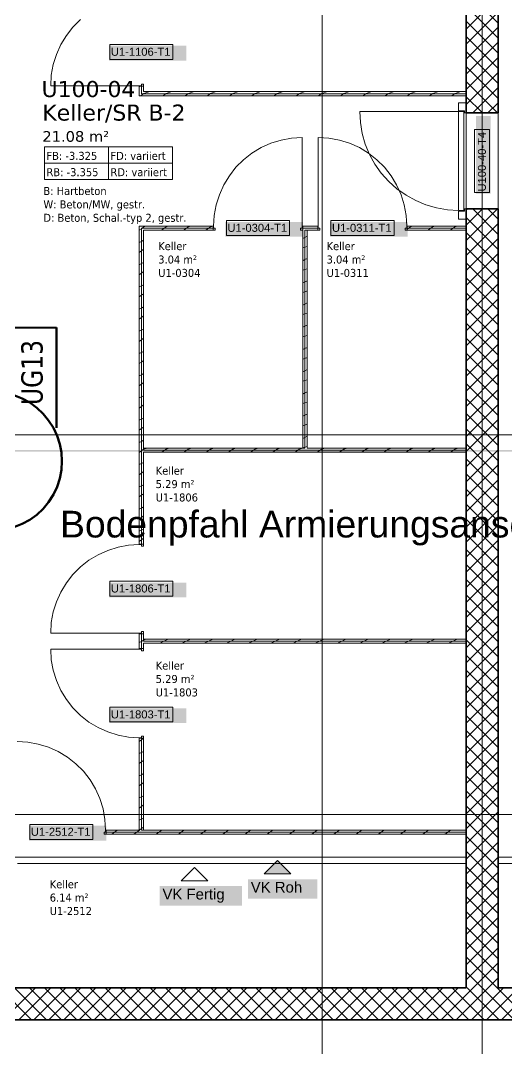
# Model space of a CAD drawing. Extents: x -1132 to 613, y -233 to 616.
# Drawn here: x -531.2 to -440.1, y 242 to 434.7 of the extents above; entities that cross this region are included whole.
import ezdxf
from ezdxf.lldxf.tags import DXFTag

# ---------------------------------------------------------------- set-up
doc = ezdxf.new("R2010")
doc.units = 0
doc.layers.get('0').update_dxf_attribs({"lineweight": 13})
for name, color, linetype, lineweight in [('A-____-NOTE-TEXT', 7, 'Continuous', 9), ('A-AREA-____-IDEN', 7, 'Continuous', 5), ('A-DOOR-____-IDEN', 7, 'Continuous', 5), ('A-DOOR-____-OTLN', 7, 'Continuous', 9), ('A-DOOR-FRAM-MCUT', 7, 'Continuous', 9), ('A-DOOR-OPNG-OTLN', 7, 'Continuous', 9), ('A-FLOR-____-OVHD', 7, 'Strichpunkt - Fein', 9), ('A-WALL-____-MCUT', 7, 'Continuous', 35), ('A-WALL-____-PATT', 7, 'Continuous', 35), ('A-WALL-FNSH-MCUT', 7, 'Continuous', 35), ('S-GRID-____-OTLN', 7, 'Continuous', 5)]:
    doc.layers.add(name, color=color, linetype=linetype, lineweight=lineweight)
for name, color, linetype, lineweight, true_color in [('EL01_WAN_Blitzschutz Text', 1, 'Continuous', 13, 0xff0000), ('EL01_WAN_Leitung_Potentialausgleich', 1, 'fein_strichliert', 13, 0xff0000), ('G-____-____-SYMB', 7, 'Strichpunkt - Weit', 5, 0x008080)]:
    doc.layers.add(name, color=color, linetype=linetype, lineweight=lineweight, true_color=true_color)
doc.styles.get("Standard").update_dxf_attribs({"font": 'arial.ttf'})
tags = doc.linetypes.add('_Rasterlinie_', pattern=[0.375, 0.2, -0.05, 0.075, -0.05]).pattern_tags.tags
tags[10:11] = [DXFTag(74, 4), DXFTag(75, 0), DXFTag(340, '0'), DXFTag(46, 1.0), DXFTag(50, 0.0), DXFTag(44, 0.0), DXFTag(45, 0.0)]
tags[8:9] = [DXFTag(74, 4), DXFTag(75, 0), DXFTag(340, '0'), DXFTag(46, 1.0), DXFTag(50, 0.0), DXFTag(44, 0.0), DXFTag(45, 0.0)]
tags[6:7] = [DXFTag(74, 4), DXFTag(75, 0), DXFTag(340, '0'), DXFTag(46, 1.0), DXFTag(50, 0.0), DXFTag(44, 0.0), DXFTag(45, 0.0)]
tags[4:5] = [DXFTag(74, 4), DXFTag(75, 0), DXFTag(340, '0'), DXFTag(46, 1.0), DXFTag(50, 0.0), DXFTag(44, 0.0), DXFTag(45, 0.0)]
tags = doc.linetypes.add('_Schnittlinie_', pattern=[0.3, 0.15, -0.05, 0.05, -0.05]).pattern_tags.tags
tags[10:11] = [DXFTag(74, 4), DXFTag(75, 0), DXFTag(340, '0'), DXFTag(46, 1.0), DXFTag(50, 0.0), DXFTag(44, 0.0), DXFTag(45, 0.0)]
tags[8:9] = [DXFTag(74, 4), DXFTag(75, 0), DXFTag(340, '0'), DXFTag(46, 1.0), DXFTag(50, 0.0), DXFTag(44, 0.0), DXFTag(45, 0.0)]
tags[6:7] = [DXFTag(74, 4), DXFTag(75, 0), DXFTag(340, '0'), DXFTag(46, 1.0), DXFTag(50, 0.0), DXFTag(44, 0.0), DXFTag(45, 0.0)]
tags[4:5] = [DXFTag(74, 4), DXFTag(75, 0), DXFTag(340, '0'), DXFTag(46, 1.0), DXFTag(50, 0.0), DXFTag(44, 0.0), DXFTag(45, 0.0)]
tags = doc.linetypes.add('fein_strichliert', pattern=[4, 1, -2, 1]).pattern_tags.tags
tags[8:9] = [DXFTag(74, 4), DXFTag(75, 0), DXFTag(340, '0'), DXFTag(46, 0.0), DXFTag(50, 0.0), DXFTag(44, 0.0), DXFTag(45, 0.0)]
tags[6:7] = [DXFTag(74, 4), DXFTag(75, 0), DXFTag(340, '0'), DXFTag(46, 0.0), DXFTag(50, 0.0), DXFTag(44, 0.0), DXFTag(45, 0.0)]
tags[4:5] = [DXFTag(74, 4), DXFTag(75, 0), DXFTag(340, '0'), DXFTag(46, 0.0), DXFTag(50, 0.0), DXFTag(44, 0.0), DXFTag(45, 0.0)]
tags = doc.linetypes.add('Strich Punkt fein', pattern=[0.2, 0.1, -0.05, 0, -0.05]).pattern_tags.tags
tags[10:11] = [DXFTag(74, 4), DXFTag(75, 0), DXFTag(340, '0'), DXFTag(46, 1.0), DXFTag(50, 0.0), DXFTag(44, 0.0), DXFTag(45, 0.0)]
tags[8:9] = [DXFTag(74, 4), DXFTag(75, 0), DXFTag(340, '0'), DXFTag(46, 1.0), DXFTag(50, 0.0), DXFTag(44, 0.0), DXFTag(45, 0.0)]
tags[6:7] = [DXFTag(74, 4), DXFTag(75, 0), DXFTag(340, '0'), DXFTag(46, 1.0), DXFTag(50, 0.0), DXFTag(44, 0.0), DXFTag(45, 0.0)]
tags[4:5] = [DXFTag(74, 4), DXFTag(75, 0), DXFTag(340, '0'), DXFTag(46, 1.0), DXFTag(50, 0.0), DXFTag(44, 0.0), DXFTag(45, 0.0)]
tags = doc.linetypes.add('Strichpunkt - Fein', pattern=[0.2, 0.1, -0.05, 0, -0.05]).pattern_tags.tags
tags[10:11] = [DXFTag(74, 4), DXFTag(75, 0), DXFTag(340, '0'), DXFTag(46, 1.0), DXFTag(50, 0.0), DXFTag(44, 0.0), DXFTag(45, 0.0)]
tags[8:9] = [DXFTag(74, 4), DXFTag(75, 0), DXFTag(340, '0'), DXFTag(46, 1.0), DXFTag(50, 0.0), DXFTag(44, 0.0), DXFTag(45, 0.0)]
tags[6:7] = [DXFTag(74, 4), DXFTag(75, 0), DXFTag(340, '0'), DXFTag(46, 1.0), DXFTag(50, 0.0), DXFTag(44, 0.0), DXFTag(45, 0.0)]
tags[4:5] = [DXFTag(74, 4), DXFTag(75, 0), DXFTag(340, '0'), DXFTag(46, 1.0), DXFTag(50, 0.0), DXFTag(44, 0.0), DXFTag(45, 0.0)]
tags = doc.linetypes.add('Strichpunkt - Weit', pattern=[0.5, 0.2, -0.15, 0, -0.15]).pattern_tags.tags
tags[10:11] = [DXFTag(74, 4), DXFTag(75, 0), DXFTag(340, '0'), DXFTag(46, 1.0), DXFTag(50, 0.0), DXFTag(44, 0.0), DXFTag(45, 0.0)]
tags[8:9] = [DXFTag(74, 4), DXFTag(75, 0), DXFTag(340, '0'), DXFTag(46, 1.0), DXFTag(50, 0.0), DXFTag(44, 0.0), DXFTag(45, 0.0)]
tags[6:7] = [DXFTag(74, 4), DXFTag(75, 0), DXFTag(340, '0'), DXFTag(46, 1.0), DXFTag(50, 0.0), DXFTag(44, 0.0), DXFTag(45, 0.0)]
tags[4:5] = [DXFTag(74, 4), DXFTag(75, 0), DXFTag(340, '0'), DXFTag(46, 1.0), DXFTag(50, 0.0), DXFTag(44, 0.0), DXFTag(45, 0.0)]

# ---------------------------------------------------------------- blocks, each defined once
blk = doc.blocks.new('Referenz-A0UJ2EK7XE', base_point=(-1124.08, -162.87))
at = {"layer": 'A-____-NOTE-TEXT', "color": 0, "linetype": 'Continuous', "lineweight": 5, "ltscale": 0.13}
for p, q in [((-498.53, 275.98), (-501.03, 273.48)), ((-496.03, 273.48), (-498.53, 275.98)), ((-483, 277.28), (-485.5, 274.78)), ((-480.5, 274.78), (-483, 277.28)), ((-485.5, 274.78), (-480.5, 274.78)), ((-501.03, 273.48), (-496.03, 273.48))]:
    blk.add_line(p, q, dxfattribs=at)
for points in [[(-485.5, 274.78), (-483, 274.78), (-483, 277.28)], [(-480.5, 274.78), (-483, 274.78), (-483, 277.28)], [(-480.5, 274.78), (-480.5, 274.78), (-483, 274.78)]]:
    blk.add_solid(points, dxfattribs=at)
at = {"layer": 'A-____-NOTE-TEXT', "color": 7, "linetype": 'Continuous', "lineweight": 5, "ltscale": 0.13, "true_color": 0xffffff}
for points in [[(-475.55, 270.09), (-488.5, 270.09), (-475.55, 273.76)], [(-488.5, 270.09), (-475.55, 273.76), (-488.5, 273.76)], [(-475.55, 273.76), (-488.5, 273.76), (-488.5, 273.76)], [(-505.05, 268.79), (-489.62, 268.79), (-505.05, 272.46)], [(-489.62, 268.79), (-505.05, 272.46), (-489.62, 272.46)], [(-475.55, 270.09), (-475.55, 270.09), (-488.5, 270.09)]]:
    blk.add_solid(points, dxfattribs=at)
at = {"layer": 'A-AREA-____-IDEN', "color": 0, "linetype": 'Continuous', "ltscale": 0.13}
for p, q in [((-526.69, 411.05), (-502.69, 411.05)), ((-526.69, 404.93), (-526.69, 411.05)), ((-514.69, 411.05), (-514.69, 404.93)), ((-502.69, 411.05), (-502.69, 404.93)), ((-526.69, 407.99), (-502.69, 407.99)), ((-502.69, 404.93), (-526.69, 404.93))]:
    blk.add_line(p, q, dxfattribs=at)
at = {"layer": 'A-DOOR-____-IDEN', "color": 0, "linetype": 'Continuous', "ltscale": 0.13}
for p, q in [((-514.43, 430.21), (-502.59, 430.21)), ((-514.43, 427.43), (-514.43, 430.21)), ((-502.59, 430.21), (-502.59, 427.43)), ((-502.59, 427.43), (-514.43, 427.43)), ((-446.04, 402.46), (-446.04, 414.3)), ((-446.04, 414.3), (-443.26, 414.3)), ((-443.26, 414.3), (-443.26, 402.46)), ((-443.26, 402.46), (-446.04, 402.46)), ((-492.58, 397.21), (-480.74, 397.21)), ((-492.58, 394.43), (-492.58, 397.21)), ((-480.74, 397.21), (-480.74, 394.43)), ((-472.98, 397.21), (-461.14, 397.21)), ((-472.98, 394.43), (-472.98, 397.21)), ((-461.14, 397.21), (-461.14, 394.43)), ((-480.74, 394.43), (-492.58, 394.43)), ((-461.14, 394.43), (-472.98, 394.43)), ((-514.43, 329.61), (-502.59, 329.61)), ((-514.43, 326.83), (-514.43, 329.61)), ((-502.59, 329.61), (-502.59, 326.83)), ((-502.59, 326.83), (-514.43, 326.83)), ((-514.43, 306.01), (-502.59, 306.01)), ((-514.43, 303.23), (-514.43, 306.01)), ((-502.59, 306.01), (-502.59, 303.23)), ((-502.59, 303.23), (-514.43, 303.23)), ((-529.43, 284.01), (-517.59, 284.01)), ((-529.43, 281.23), (-529.43, 284.01)), ((-517.59, 284.01), (-517.59, 281.23)), ((-517.59, 281.23), (-529.43, 281.23))]:
    blk.add_line(p, q, dxfattribs=at)
at = {"layer": 'A-DOOR-____-IDEN', "color": 7, "linetype": 'Continuous', "ltscale": 0.13, "true_color": 0xffffff}
for points in [[(-514.6, 427.21), (-500.06, 427.21), (-514.6, 429.97)], [(-500.06, 427.21), (-514.6, 429.97), (-500.06, 429.97)], [(-445.8, 402.28), (-443.04, 402.28), (-445.8, 416.82)], [(-443.04, 402.28), (-445.8, 416.82), (-443.04, 416.82)], [(-492.75, 394.21), (-478.21, 394.21), (-492.75, 396.97)], [(-478.21, 394.21), (-492.75, 396.97), (-478.21, 396.97)], [(-473.15, 394.21), (-458.61, 394.21), (-473.15, 396.97)], [(-458.61, 394.21), (-473.15, 396.97), (-458.61, 396.97)], [(-514.6, 326.61), (-500.06, 326.61), (-514.6, 329.37)], [(-500.06, 326.61), (-514.6, 329.37), (-500.06, 329.37)], [(-514.6, 303.01), (-500.06, 303.01), (-514.6, 305.77)], [(-500.06, 303.01), (-514.6, 305.77), (-500.06, 305.77)], [(-529.6, 281.01), (-515.06, 281.01), (-529.6, 283.77)], [(-515.06, 281.01), (-529.6, 283.77), (-515.06, 283.77)]]:
    blk.add_solid(points, dxfattribs=at)
at = {"layer": 'A-DOOR-____-OTLN', "color": 0, "linetype": 'Continuous', "ltscale": 0.13}
for p, q in [((-449.05, 417.64), (-448.05, 417.64)), ((-449.05, 399.12), (-449.05, 417.64)), ((-448.05, 417.64), (-448.05, 399.12)), ((-448.05, 399.12), (-449.05, 399.12))]:
    blk.add_line(p, q, dxfattribs=at)
at = {"layer": 'A-DOOR-____-OTLN', "color": 0, "linetype": 'Strich Punkt fein', "ltscale": 0.13}
for p, q in [((-447.61, 417.38), (-447.61, 399.38)), ((-441.61, 399.38), (-441.61, 417.38))]:
    blk.add_line(p, q, dxfattribs=at)
at = {"layer": 'A-DOOR-FRAM-MCUT', "color": 0, "linetype": 'Continuous', "ltscale": 0.13}
for p, q in [((-508.91, 422.48), (-508.51, 422.48)), ((-508.91, 422.38), (-508.91, 422.48)), ((-508.11, 422.38), (-508.91, 422.38)), ((-508.51, 422.78), (-508.11, 422.78)), ((-508.51, 422.48), (-508.51, 422.78)), ((-508.11, 422.78), (-508.11, 422.38)), ((-449.05, 419.28), (-447.61, 419.28)), ((-449.05, 417.78), (-449.05, 419.28)), ((-447.61, 419.28), (-447.61, 417.38)), ((-447.91, 417.78), (-449.05, 417.78)), ((-447.91, 417.38), (-447.91, 417.78)), ((-447.61, 417.38), (-447.91, 417.38)), ((-449.05, 398.98), (-447.91, 398.98)), ((-449.05, 397.48), (-449.05, 398.98)), ((-447.91, 399.38), (-447.61, 399.38)), ((-447.91, 398.98), (-447.91, 399.38)), ((-447.61, 399.38), (-447.61, 397.48)), ((-447.61, 397.48), (-449.05, 397.48)), ((-494.96, 396.18), (-495.06, 396.18)), ((-495.06, 396.18), (-495.06, 395.38)), ((-495.06, 395.38), (-494.66, 395.38)), ((-494.96, 395.78), (-494.96, 396.18)), ((-494.66, 395.78), (-494.96, 395.78)), ((-494.66, 395.38), (-494.66, 395.78)), ((-478.36, 395.78), (-478.66, 395.78)), ((-478.66, 395.78), (-478.66, 395.38)), ((-478.66, 395.38), (-478.26, 395.38)), ((-478.26, 396.18), (-478.36, 396.18)), ((-478.36, 396.18), (-478.36, 395.78)), ((-478.26, 395.38), (-478.26, 396.18)), ((-475.46, 395.38), (-475.46, 396.18)), ((-475.46, 396.18), (-475.36, 396.18)), ((-475.06, 395.38), (-475.46, 395.38)), ((-475.36, 396.18), (-475.36, 395.78)), ((-475.36, 395.78), (-475.06, 395.78)), ((-475.06, 395.78), (-475.06, 395.38)), ((-459.06, 395.78), (-458.76, 395.78)), ((-459.06, 395.38), (-459.06, 395.78)), ((-458.66, 395.38), (-459.06, 395.38)), ((-458.76, 395.78), (-458.76, 396.18)), ((-458.76, 396.18), (-458.66, 396.18)), ((-458.66, 396.18), (-458.66, 395.38)), ((-508.91, 336.58), (-508.11, 336.58)), ((-508.91, 336.48), (-508.91, 336.58)), ((-508.51, 336.48), (-508.91, 336.48)), ((-508.51, 336.18), (-508.51, 336.48)), ((-508.11, 336.18), (-508.51, 336.18)), ((-508.11, 336.58), (-508.11, 336.18)), ((-508.91, 319.88), (-508.51, 319.88)), ((-508.91, 319.78), (-508.91, 319.88)), ((-508.51, 320.18), (-508.11, 320.18)), ((-508.51, 319.88), (-508.51, 320.18)), ((-508.11, 320.18), (-508.11, 319.78)), ((-508.11, 319.78), (-508.91, 319.78)), ((-508.91, 316.98), (-508.91, 316.88)), ((-508.11, 316.98), (-508.91, 316.98)), ((-508.91, 316.88), (-508.51, 316.88)), ((-508.51, 316.88), (-508.51, 316.58)), ((-508.51, 316.58), (-508.11, 316.58)), ((-508.11, 316.58), (-508.11, 316.98)), ((-508.11, 300.58), (-508.51, 300.58)), ((-508.51, 300.58), (-508.51, 300.28)), ((-508.11, 300.18), (-508.11, 300.58)), ((-508.91, 300.28), (-508.91, 300.18)), ((-508.51, 300.28), (-508.91, 300.28)), ((-508.91, 300.18), (-508.11, 300.18)), ((-515.51, 282.58), (-515.21, 282.58)), ((-515.51, 282.18), (-515.51, 282.58)), ((-515.11, 282.18), (-515.51, 282.18)), ((-515.21, 282.58), (-515.21, 282.98)), ((-515.21, 282.98), (-515.11, 282.98)), ((-515.11, 282.98), (-515.11, 282.18))]:
    blk.add_line(p, q, dxfattribs=at)
at = {"layer": 'A-DOOR-OPNG-OTLN', "color": 0, "linetype": 'Continuous', "ltscale": 0.13}
for p, q in [((-521.33, 433.49), (-522.57, 431.91)), ((-519.91, 434.9), (-521.33, 433.49)), ((-522.57, 431.91), (-523.6, 430.19)), ((-523.6, 430.19), (-524.43, 428.36)), ((-524.43, 428.36), (-525.02, 426.45)), ((-525.02, 426.45), (-525.39, 424.48)), ((-525.39, 424.48), (-525.51, 422.48)), ((-508.91, 422.48), (-525.51, 422.48)), ((-467.57, 417.64), (-467.45, 415.56)), ((-467.57, 417.64), (-449.05, 417.64)), ((-467.45, 415.56), (-467.1, 413.52)), ((-482.33, 412.3), (-484.24, 411.7)), ((-480.36, 412.66), (-482.33, 412.3)), ((-478.36, 412.78), (-480.36, 412.66)), ((-478.36, 396.18), (-478.36, 412.78)), ((-475.36, 396.18), (-475.36, 412.78)), ((-473.36, 412.66), (-475.36, 412.78)), ((-471.38, 412.3), (-473.36, 412.66)), ((-469.47, 411.7), (-471.38, 412.3)), ((-467.1, 413.52), (-466.53, 411.52)), ((-486.07, 410.88), (-487.79, 409.84)), ((-484.24, 411.7), (-486.07, 410.88)), ((-467.64, 410.88), (-469.47, 411.7)), ((-465.93, 409.84), (-467.64, 410.88)), ((-466.53, 411.52), (-465.73, 409.6)), ((-489.36, 408.6), (-490.78, 407.19)), ((-487.79, 409.84), (-489.36, 408.6)), ((-464.35, 408.6), (-465.93, 409.84)), ((-465.73, 409.6), (-464.73, 407.79)), ((-462.93, 407.19), (-464.35, 408.6)), ((-490.78, 407.19), (-492.02, 405.61)), ((-464.73, 407.79), (-463.53, 406.09)), ((-461.69, 405.61), (-462.93, 407.19)), ((-492.02, 405.61), (-493.05, 403.89)), ((-463.53, 406.09), (-462.14, 404.54)), ((-460.66, 403.89), (-461.69, 405.61)), ((-493.05, 403.89), (-493.88, 402.06)), ((-462.14, 404.54), (-460.59, 403.16)), ((-459.83, 402.06), (-460.66, 403.89)), ((-460.59, 403.16), (-458.9, 401.96)), ((-493.88, 402.06), (-494.47, 400.15)), ((-459.24, 400.15), (-459.83, 402.06)), ((-458.9, 401.96), (-457.08, 400.95)), ((-457.08, 400.95), (-455.16, 400.16)), ((-494.47, 400.15), (-494.84, 398.18)), ((-458.88, 398.18), (-459.24, 400.15)), ((-455.16, 400.16), (-453.17, 399.58)), ((-453.17, 399.58), (-451.12, 399.23)), ((-451.12, 399.23), (-449.05, 399.12)), ((-494.84, 398.18), (-494.96, 396.18)), ((-458.76, 396.18), (-458.88, 398.18)), ((-514.79, 335.4), (-516.62, 334.58)), ((-512.88, 336), (-514.79, 335.4)), ((-510.91, 336.36), (-512.88, 336)), ((-508.91, 336.48), (-510.91, 336.36)), ((-518.34, 333.54), (-519.91, 332.3)), ((-516.62, 334.58), (-518.34, 333.54)), ((-519.91, 332.3), (-521.33, 330.89)), ((-521.33, 330.89), (-522.57, 329.31)), ((-523.6, 327.59), (-524.43, 325.76)), ((-522.57, 329.31), (-523.6, 327.59)), ((-524.43, 325.76), (-525.02, 323.85)), ((-525.02, 323.85), (-525.39, 321.88)), ((-525.39, 321.88), (-525.51, 319.88)), ((-508.91, 319.88), (-525.51, 319.88)), ((-508.91, 316.88), (-525.51, 316.88)), ((-525.51, 316.88), (-525.39, 314.88)), ((-525.39, 314.88), (-525.02, 312.91)), ((-525.02, 312.91), (-524.43, 310.99)), ((-524.43, 310.99), (-523.6, 309.16)), ((-523.6, 309.16), (-522.57, 307.45)), ((-522.57, 307.45), (-521.33, 305.87)), ((-521.33, 305.87), (-519.91, 304.45)), ((-519.91, 304.45), (-518.34, 303.22)), ((-518.34, 303.22), (-516.62, 302.18)), ((-516.62, 302.18), (-514.79, 301.36)), ((-514.79, 301.36), (-512.88, 300.76)), ((-512.88, 300.76), (-510.91, 300.4)), ((-529.81, 299.46), (-531.81, 299.58)), ((-527.83, 299.1), (-529.81, 299.46)), ((-525.92, 298.5), (-527.83, 299.1)), ((-510.91, 300.4), (-508.91, 300.28)), ((-524.09, 297.68), (-525.92, 298.5)), ((-522.38, 296.64), (-524.09, 297.68)), ((-520.8, 295.4), (-522.38, 296.64)), ((-519.38, 293.99), (-520.8, 295.4)), ((-518.14, 292.41), (-519.38, 293.99)), ((-517.11, 290.69), (-518.14, 292.41)), ((-516.28, 288.86), (-517.11, 290.69)), ((-515.69, 286.95), (-516.28, 288.86)), ((-515.33, 284.98), (-515.69, 286.95)), ((-515.21, 282.98), (-515.33, 284.98))]:
    blk.add_line(p, q, dxfattribs=at)
at = {"layer": 'A-FLOR-____-OVHD', "color": 0, "linetype": 'Strichpunkt - Fein', "ltscale": 0.13}
for p, q in [((-532.91, 277.88), (-447.61, 277.88)), ((-441.61, 277.88), (-356.31, 277.88)), ((-531.71, 276.68), (-447.61, 276.68)), ((-441.61, 276.68), (-356.31, 276.68))]:
    blk.add_line(p, q, dxfattribs=at)
at = {"layer": 'A-WALL-____-MCUT', "color": 0, "linetype": 'Continuous', "ltscale": 0.35}
for p, q in [((-447.61, 509.98), (-447.61, 417.38)), ((-441.61, 417.38), (-441.61, 491.98)), ((-447.61, 417.38), (-441.61, 417.38)), ((-441.61, 399.38), (-447.61, 399.38)), ((-447.61, 399.38), (-447.61, 354.18)), ((-441.61, 253.38), (-441.61, 399.38)), ((-447.61, 354.18), (-447.61, 253.38)), ((-447.61, 253.38), (-532.91, 253.38)), ((-356.31, 253.38), (-441.61, 253.38)), ((-656.51, 247.38), (-253.86, 247.38))]:
    blk.add_line(p, q, dxfattribs=at)
at = {"layer": 'A-WALL-____-MCUT', "color": 0, "linetype": 'Continuous', "lineweight": 9, "ltscale": 0.13}
for p, q in [((-508.51, 422.38), (-508.51, 420.98)), ((-447.61, 420.98), (-508.51, 420.98)), ((-495.06, 395.78), (-508.51, 395.78)), ((-508.51, 336.58), (-508.51, 395.78)), ((-475.46, 395.78), (-478.26, 395.78)), ((-477.46, 395.38), (-477.86, 395.38)), ((-477.86, 395.38), (-477.86, 354.58)), ((-447.61, 395.78), (-458.66, 395.78)), ((-508.11, 354.58), (-508.11, 354.18)), ((-478.26, 354.58), (-477.86, 354.58)), ((-447.61, 354.18), (-508.11, 354.18)), ((-508.51, 316.98), (-508.51, 319.78)), ((-508.11, 318.78), (-508.11, 318.38)), ((-447.61, 318.38), (-508.11, 318.38)), ((-508.51, 282.98), (-508.51, 300.18)), ((-447.61, 282.58), (-515.11, 282.58)), ((-508.51, 282.98), (-508.11, 282.98))]:
    blk.add_line(p, q, dxfattribs=at)
at = {"layer": 'A-WALL-____-PATT', "color": 0, "linetype": 'Continuous', "lineweight": 9, "ltscale": 0.13}
for p, q in [((-441.61, 434.22), (-447.61, 440.22)), ((-447.61, 433.1), (-441.61, 439.1)), ((-441.61, 431.39), (-447.61, 437.39)), ((-447.61, 430.27), (-441.61, 436.27)), ((-441.61, 428.56), (-447.61, 434.56)), ((-447.61, 427.45), (-441.61, 433.45)), ((-441.61, 425.74), (-447.61, 431.74)), ((-447.61, 424.62), (-441.61, 430.62)), ((-441.61, 422.91), (-447.61, 428.91)), ((-447.61, 421.79), (-441.61, 427.79)), ((-441.61, 420.08), (-447.61, 426.08)), ((-447.61, 418.96), (-441.61, 424.96)), ((-508.68, 422.38), (-508.91, 422.26)), ((-441.73, 417.38), (-447.61, 423.25)), ((-446.36, 417.38), (-441.61, 422.13)), ((-508.11, 420.98), (-508.65, 420.58)), ((-508.06, 421.02), (-508.11, 420.98)), ((-506.95, 421.38), (-508.02, 421.02)), ((-503.95, 420.98), (-504.48, 420.58)), ((-503.89, 421.02), (-503.95, 420.98)), ((-502.79, 421.38), (-503.86, 421.02)), ((-499.78, 420.98), (-500.32, 420.58)), ((-499.73, 421.02), (-499.78, 420.98)), ((-498.62, 421.38), (-499.69, 421.02)), ((-495.62, 420.98), (-496.15, 420.58)), ((-495.56, 421.02), (-495.62, 420.98)), ((-494.46, 421.38), (-495.53, 421.02)), ((-491.45, 420.98), (-491.99, 420.58)), ((-491.4, 421.02), (-491.45, 420.98)), ((-490.29, 421.38), (-491.36, 421.02)), ((-487.29, 420.98), (-487.82, 420.58)), ((-487.23, 421.02), (-487.29, 420.98)), ((-486.13, 421.38), (-487.2, 421.02)), ((-483.12, 420.98), (-483.66, 420.58)), ((-483.07, 421.02), (-483.12, 420.98)), ((-481.96, 421.38), (-483.03, 421.02)), ((-478.96, 420.98), (-479.49, 420.58)), ((-478.9, 421.02), (-478.96, 420.98)), ((-477.8, 421.38), (-478.86, 421.02)), ((-474.79, 420.98), (-475.33, 420.58)), ((-474.74, 421.02), (-474.79, 420.98)), ((-473.63, 421.38), (-474.7, 421.02)), ((-470.63, 420.98), (-471.16, 420.58)), ((-470.57, 421.02), (-470.63, 420.98)), ((-469.47, 421.38), (-470.53, 421.02)), ((-466.46, 420.98), (-467, 420.58)), ((-466.41, 421.02), (-466.46, 420.98)), ((-465.3, 421.38), (-466.37, 421.02)), ((-462.3, 420.98), (-462.83, 420.58)), ((-462.24, 421.02), (-462.3, 420.98)), ((-461.14, 421.38), (-462.2, 421.02)), ((-458.13, 420.98), (-458.67, 420.58)), ((-458.08, 421.02), (-458.13, 420.98)), ((-456.97, 421.38), (-458.04, 421.02)), ((-453.97, 420.98), (-454.5, 420.58)), ((-453.91, 421.02), (-453.97, 420.98)), ((-452.81, 421.38), (-453.87, 421.02)), ((-449.8, 420.98), (-450.34, 420.58)), ((-449.75, 421.02), (-449.8, 420.98)), ((-448.65, 421.38), (-449.71, 421.02)), ((-444.56, 417.38), (-447.61, 420.42)), ((-443.53, 417.38), (-441.61, 419.3)), ((-447.39, 417.38), (-447.61, 417.59)), ((-447.61, 399.16), (-447.39, 399.38)), ((-447.61, 396.33), (-444.56, 399.38)), ((-447.61, 393.5), (-441.73, 399.38)), ((-441.61, 394.62), (-446.36, 399.38)), ((-441.61, 397.45), (-443.53, 399.38)), ((-441.61, 391.79), (-447.61, 397.79)), ((-508.51, 395.69), (-508.91, 395.39)), ((-508.39, 395.78), (-508.51, 395.69)), ((-508.06, 396.03), (-508.39, 395.78)), ((-507.59, 396.18), (-508.02, 396.03)), ((-504.23, 395.78), (-504.76, 395.38)), ((-503.89, 396.03), (-504.23, 395.78)), ((-503.42, 396.18), (-503.85, 396.03)), ((-500.06, 395.78), (-500.6, 395.38)), ((-499.73, 396.03), (-500.06, 395.78)), ((-499.26, 396.18), (-499.69, 396.03)), ((-495.9, 395.78), (-496.43, 395.38)), ((-495.56, 396.03), (-495.9, 395.78)), ((-495.09, 396.18), (-495.52, 396.03)), ((-475.46, 395.49), (-475.61, 395.38)), ((-458.41, 395.78), (-458.66, 395.6)), ((-458.07, 396.03), (-458.41, 395.78)), ((-457.61, 396.18), (-458.04, 396.04)), ((-454.25, 395.78), (-454.78, 395.38)), ((-453.91, 396.03), (-454.25, 395.78)), ((-453.44, 396.18), (-453.87, 396.04)), ((-450.08, 395.78), (-450.62, 395.38)), ((-449.74, 396.03), (-450.08, 395.78)), ((-449.28, 396.18), (-449.71, 396.04)), ((-447.61, 390.68), (-441.61, 396.68)), ((-441.61, 388.97), (-447.61, 394.97)), ((-508.51, 393.31), (-508.91, 393.11)), ((-508.11, 393.51), (-508.51, 393.31)), ((-477.86, 394.06), (-478.26, 393.86)), ((-477.46, 394.26), (-477.86, 394.06)), ((-447.61, 387.85), (-441.61, 393.85)), ((-508.51, 391.53), (-508.91, 391.23)), ((-508.11, 391.83), (-508.51, 391.53)), ((-477.86, 392.21), (-478.26, 392.07)), ((-477.46, 392.34), (-477.86, 392.21)), ((-441.61, 386.14), (-447.61, 392.14)), ((-508.11, 389.34), (-508.51, 389.14)), ((-477.86, 389.89), (-478.26, 389.69)), ((-477.46, 390.09), (-477.86, 389.89)), ((-447.61, 385.02), (-441.61, 391.02)), ((-441.61, 383.31), (-447.61, 389.31)), ((-508.51, 389.14), (-508.91, 388.94)), ((-508.51, 387.36), (-508.91, 387.06)), ((-508.11, 387.66), (-508.51, 387.36)), ((-477.86, 388.04), (-478.26, 387.91)), ((-477.46, 388.17), (-477.86, 388.04)), ((-447.61, 382.19), (-441.61, 388.19)), ((-477.86, 385.73), (-478.26, 385.53)), ((-477.46, 385.93), (-477.86, 385.73)), ((-441.61, 380.48), (-447.61, 386.48)), ((-447.61, 379.36), (-441.61, 385.36)), ((-508.51, 384.98), (-508.91, 384.78)), ((-508.11, 385.18), (-508.51, 384.98)), ((-508.11, 383.5), (-508.51, 383.2)), ((-477.86, 383.88), (-478.26, 383.74)), ((-477.46, 384.01), (-477.86, 383.88)), ((-441.61, 377.65), (-447.61, 383.65)), ((-508.51, 383.2), (-508.91, 382.9)), ((-477.86, 381.56), (-478.26, 381.36)), ((-477.46, 381.76), (-477.86, 381.56)), ((-447.61, 376.53), (-441.61, 382.53)), ((-508.51, 380.81), (-508.91, 380.62)), ((-508.11, 381.02), (-508.51, 380.82)), ((-477.86, 379.71), (-478.26, 379.58)), ((-477.46, 379.85), (-477.86, 379.71)), ((-441.61, 374.82), (-447.61, 380.82)), ((-447.61, 373.71), (-441.61, 379.71)), ((-508.51, 379.03), (-508.91, 378.73)), ((-508.11, 379.33), (-508.51, 379.03)), ((-441.61, 372), (-447.61, 378)), ((-508.51, 376.65), (-508.91, 376.45)), ((-508.11, 376.85), (-508.51, 376.65)), ((-477.86, 377.4), (-478.26, 377.2)), ((-477.46, 377.6), (-477.86, 377.4)), ((-447.61, 370.88), (-441.61, 376.88)), ((-508.51, 374.87), (-508.91, 374.57)), ((-508.11, 375.17), (-508.51, 374.87)), ((-477.86, 375.55), (-478.26, 375.41)), ((-477.46, 375.68), (-477.86, 375.55)), ((-441.61, 369.17), (-447.61, 375.17)), ((-447.61, 368.05), (-441.61, 374.05)), ((-508.51, 372.48), (-508.91, 372.29)), ((-508.11, 372.69), (-508.51, 372.49)), ((-477.86, 373.23), (-478.26, 373.03)), ((-477.46, 373.43), (-477.86, 373.23)), ((-441.61, 366.34), (-447.61, 372.34)), ((-508.51, 370.7), (-508.91, 370.4)), ((-508.11, 371), (-508.51, 370.7)), ((-477.86, 371.38), (-478.26, 371.25)), ((-477.46, 371.52), (-477.86, 371.38)), ((-447.61, 365.22), (-441.61, 371.22)), ((-508.51, 368.32), (-508.91, 368.12)), ((-508.11, 368.52), (-508.51, 368.32)), ((-477.86, 369.07), (-478.26, 368.87)), ((-477.46, 369.27), (-477.86, 369.07)), ((-441.61, 363.51), (-447.61, 369.51)), ((-447.61, 362.39), (-441.61, 368.39)), ((-508.51, 366.54), (-508.91, 366.24)), ((-508.11, 366.84), (-508.51, 366.54)), ((-477.86, 367.22), (-478.26, 367.08)), ((-477.46, 367.35), (-477.86, 367.22)), ((-441.61, 360.68), (-447.61, 366.68)), ((-508.51, 364.15), (-508.91, 363.96)), ((-508.11, 364.36), (-508.51, 364.16)), ((-477.86, 364.9), (-478.26, 364.7)), ((-477.46, 365.1), (-477.86, 364.9)), ((-447.61, 359.56), (-441.61, 365.56)), ((-508.51, 362.37), (-508.91, 362.07)), ((-508.11, 362.67), (-508.51, 362.37)), ((-477.86, 363.05), (-478.26, 362.92)), ((-477.46, 363.19), (-477.86, 363.05)), ((-441.61, 357.85), (-447.61, 363.85)), ((-447.61, 356.74), (-441.61, 362.74)), ((-477.86, 360.74), (-478.26, 360.54)), ((-477.46, 360.94), (-477.86, 360.74)), ((-441.61, 355.03), (-447.61, 361.03)), ((-508.51, 359.99), (-508.91, 359.79)), ((-508.11, 360.19), (-508.51, 359.99)), ((-508.11, 358.51), (-508.51, 358.21)), ((-477.86, 358.89), (-478.26, 358.75)), ((-477.46, 359.02), (-477.86, 358.89)), ((-447.61, 353.91), (-441.61, 359.91)), ((-508.51, 358.21), (-508.91, 357.91)), ((-477.86, 356.57), (-478.26, 356.37)), ((-477.46, 356.77), (-477.86, 356.57)), ((-441.61, 352.2), (-447.61, 358.2)), ((-447.61, 351.08), (-441.61, 357.08)), ((-508.51, 355.83), (-508.91, 355.63)), ((-508.11, 356.03), (-508.51, 355.83)), ((-507.44, 354.58), (-508.02, 354.39)), ((-503.28, 354.58), (-503.85, 354.39)), ((-499.11, 354.58), (-499.69, 354.39)), ((-494.95, 354.58), (-495.52, 354.39)), ((-490.79, 354.58), (-491.36, 354.39)), ((-486.62, 354.58), (-487.19, 354.39)), ((-482.46, 354.58), (-483.03, 354.39)), ((-478.29, 354.58), (-478.86, 354.39)), ((-477.86, 354.72), (-478.26, 354.59)), ((-477.46, 354.86), (-477.86, 354.72)), ((-474.13, 354.58), (-474.7, 354.39)), ((-469.96, 354.58), (-470.53, 354.39)), ((-465.8, 354.58), (-466.37, 354.39)), ((-461.63, 354.58), (-462.2, 354.39)), ((-457.47, 354.58), (-458.04, 354.39)), ((-453.3, 354.58), (-453.87, 354.39)), ((-449.14, 354.58), (-449.71, 354.39)), ((-441.61, 349.37), (-447.61, 355.37)), ((-508.51, 354.04), (-508.91, 353.74)), ((-508.11, 354.34), (-508.51, 354.04)), ((-508.05, 354.38), (-508.11, 354.34)), ((-504.16, 354.18), (-504.7, 353.78)), ((-503.89, 354.38), (-504.16, 354.18)), ((-500, 354.18), (-500.53, 353.78)), ((-499.72, 354.38), (-500, 354.18)), ((-495.83, 354.18), (-496.37, 353.78)), ((-495.56, 354.39), (-495.83, 354.18)), ((-491.67, 354.18), (-492.2, 353.78)), ((-491.39, 354.39), (-491.67, 354.18)), ((-487.5, 354.18), (-488.04, 353.78)), ((-487.23, 354.39), (-487.5, 354.18)), ((-483.34, 354.18), (-483.87, 353.78)), ((-483.06, 354.39), (-483.34, 354.18)), ((-479.17, 354.18), (-479.71, 353.78)), ((-478.9, 354.39), (-479.17, 354.18)), ((-475.01, 354.18), (-475.54, 353.78)), ((-474.73, 354.39), (-475.01, 354.18)), ((-470.84, 354.18), (-471.38, 353.78)), ((-470.56, 354.39), (-470.84, 354.18)), ((-466.68, 354.18), (-467.21, 353.78)), ((-466.4, 354.39), (-466.68, 354.18)), ((-462.51, 354.18), (-463.05, 353.78)), ((-462.23, 354.39), (-462.51, 354.18)), ((-458.35, 354.18), (-458.88, 353.78)), ((-458.07, 354.39), (-458.35, 354.18)), ((-454.18, 354.18), (-454.72, 353.78)), ((-453.9, 354.39), (-454.18, 354.18)), ((-450.02, 354.18), (-450.55, 353.78)), ((-449.74, 354.39), (-450.02, 354.18)), ((-447.61, 348.25), (-441.61, 354.25)), ((-508.51, 351.66), (-508.91, 351.46)), ((-508.11, 351.86), (-508.51, 351.66)), ((-441.61, 346.54), (-447.61, 352.54)), ((-447.61, 345.42), (-441.61, 351.42)), ((-508.51, 349.88), (-508.91, 349.58)), ((-508.11, 350.18), (-508.51, 349.88)), ((-441.61, 343.71), (-447.61, 349.71)), ((-508.51, 347.5), (-508.91, 347.3)), ((-508.11, 347.7), (-508.51, 347.5)), ((-447.61, 342.59), (-441.61, 348.59)), ((-441.61, 340.88), (-447.61, 346.88)), ((-508.51, 345.71), (-508.91, 345.41)), ((-508.11, 346.01), (-508.51, 345.71)), ((-447.61, 339.76), (-441.61, 345.76)), ((-508.51, 343.33), (-508.91, 343.13)), ((-508.11, 343.53), (-508.51, 343.33)), ((-441.61, 338.05), (-447.61, 344.05)), ((-447.61, 336.94), (-441.61, 342.94)), ((-508.51, 341.55), (-508.91, 341.25)), ((-508.11, 341.85), (-508.51, 341.55)), ((-441.61, 335.23), (-447.61, 341.23)), ((-508.51, 339.17), (-508.91, 338.97)), ((-508.11, 339.37), (-508.51, 339.17)), ((-447.61, 334.11), (-441.61, 340.11)), ((-508.51, 337.38), (-508.91, 337.08)), ((-508.11, 337.68), (-508.51, 337.38)), ((-441.61, 332.4), (-447.61, 338.4)), ((-447.61, 331.28), (-441.61, 337.28)), ((-441.61, 329.57), (-447.61, 335.57)), ((-447.61, 328.45), (-441.61, 334.45)), ((-441.61, 326.74), (-447.61, 332.74)), ((-447.61, 325.62), (-441.61, 331.62)), ((-441.61, 323.91), (-447.61, 329.91)), ((-447.61, 322.79), (-441.61, 328.79)), ((-441.61, 321.08), (-447.61, 327.08)), ((-447.61, 319.97), (-441.61, 325.97)), ((-441.61, 318.26), (-447.61, 324.26)), ((-447.61, 317.14), (-441.61, 323.14)), ((-441.61, 315.43), (-447.61, 321.43)), ((-447.61, 314.31), (-441.61, 320.31)), ((-508.51, 318.34), (-508.91, 318.14)), ((-508.11, 318.54), (-508.51, 318.34)), ((-507.63, 318.78), (-508.11, 318.54)), ((-504.27, 318.38), (-505.07, 317.98)), ((-503.47, 318.78), (-504.27, 318.38)), ((-500.1, 318.38), (-500.9, 317.98)), ((-499.3, 318.78), (-500.1, 318.38)), ((-495.94, 318.38), (-496.74, 317.98)), ((-495.14, 318.78), (-495.94, 318.38)), ((-491.77, 318.38), (-492.57, 317.98)), ((-490.97, 318.78), (-491.77, 318.38)), ((-487.61, 318.38), (-488.41, 317.98)), ((-486.81, 318.78), (-487.61, 318.38)), ((-483.44, 318.38), (-484.24, 317.98)), ((-482.64, 318.78), (-483.44, 318.38)), ((-479.28, 318.38), (-480.08, 317.98)), ((-478.48, 318.78), (-479.28, 318.38)), ((-475.11, 318.38), (-475.91, 317.98)), ((-474.31, 318.78), (-475.11, 318.38)), ((-470.95, 318.38), (-471.75, 317.98)), ((-470.15, 318.78), (-470.95, 318.38)), ((-466.78, 318.38), (-467.58, 317.98)), ((-465.98, 318.78), (-466.78, 318.38)), ((-462.62, 318.38), (-463.42, 317.98)), ((-461.82, 318.78), (-462.62, 318.38)), ((-458.45, 318.38), (-459.25, 317.98)), ((-457.65, 318.78), (-458.45, 318.38)), ((-454.29, 318.38), (-455.09, 317.98)), ((-453.49, 318.78), (-454.29, 318.38)), ((-450.12, 318.38), (-450.92, 317.98)), ((-449.32, 318.78), (-450.12, 318.38)), ((-441.61, 312.6), (-447.61, 318.6)), ((-447.61, 311.48), (-441.61, 317.48)), ((-441.61, 309.77), (-447.61, 315.77)), ((-447.61, 308.65), (-441.61, 314.65)), ((-441.61, 306.94), (-447.61, 312.94)), ((-447.61, 305.82), (-441.61, 311.82)), ((-441.61, 304.11), (-447.61, 310.11)), ((-447.61, 303), (-441.61, 309)), ((-441.61, 301.29), (-447.61, 307.29)), ((-447.61, 300.17), (-441.61, 306.17)), ((-441.61, 298.46), (-447.61, 304.46)), ((-447.61, 297.34), (-441.61, 303.34)), ((-441.61, 295.63), (-447.61, 301.63)), ((-508.51, 299.9), (-508.91, 299.6)), ((-508.13, 300.18), (-508.51, 299.9)), ((-447.61, 294.51), (-441.61, 300.51)), ((-441.61, 292.8), (-447.61, 298.8)), ((-508.51, 297.52), (-508.91, 297.32)), ((-508.11, 297.72), (-508.51, 297.52)), ((-447.61, 291.68), (-441.61, 297.68)), ((-508.51, 295.73), (-508.91, 295.43)), ((-508.11, 296.03), (-508.51, 295.73)), ((-441.61, 289.97), (-447.61, 295.97)), ((-447.61, 288.85), (-441.61, 294.85)), ((-508.51, 293.35), (-508.91, 293.15)), ((-508.11, 293.55), (-508.51, 293.35)), ((-441.64, 287.18), (-447.61, 293.14)), ((-508.51, 291.57), (-508.91, 291.27)), ((-508.11, 291.87), (-508.51, 291.57)), ((-446.45, 287.18), (-441.61, 292.02)), ((-508.51, 289.19), (-508.91, 288.99)), ((-508.11, 289.39), (-508.51, 289.19)), ((-444.47, 287.18), (-447.61, 290.31)), ((-443.62, 287.18), (-441.61, 289.2)), ((-508.51, 287.4), (-508.91, 287.1)), ((-508.11, 287.7), (-508.51, 287.4)), ((-447.3, 287.18), (-447.61, 287.49)), ((-447.61, 286.02), (-446.45, 287.18)), ((-447.61, 283.2), (-443.62, 287.18)), ((-441.61, 281.49), (-447.3, 287.18)), ((-441.61, 284.31), (-444.47, 287.18)), ((-441.61, 287.14), (-441.64, 287.18)), ((-508.11, 285.22), (-508.51, 285.02)), ((-447.61, 280.37), (-441.61, 286.37)), ((-508.51, 285.02), (-508.91, 284.82)), ((-508.51, 283.24), (-508.85, 282.98)), ((-508.11, 283.54), (-508.51, 283.24)), ((-441.61, 278.66), (-447.61, 284.66)), ((-447.61, 277.54), (-441.61, 283.54)), ((-513.81, 282.37), (-514.19, 282.18)), ((-513.55, 282.58), (-513.88, 282.34)), ((-513.02, 282.98), (-513.55, 282.58)), ((-509.64, 282.37), (-510.03, 282.18)), ((-509.39, 282.58), (-509.71, 282.34)), ((-508.85, 282.98), (-509.39, 282.58)), ((-505.48, 282.37), (-505.86, 282.18)), ((-505.22, 282.58), (-505.54, 282.34)), ((-504.69, 282.98), (-505.22, 282.58)), ((-501.31, 282.37), (-501.7, 282.18)), ((-501.06, 282.58), (-501.38, 282.34)), ((-500.52, 282.98), (-501.06, 282.58)), ((-497.15, 282.37), (-497.53, 282.18)), ((-496.89, 282.58), (-497.21, 282.34)), ((-496.36, 282.98), (-496.89, 282.58)), ((-492.98, 282.37), (-493.37, 282.18)), ((-492.73, 282.58), (-493.05, 282.34)), ((-492.19, 282.98), (-492.73, 282.58)), ((-488.82, 282.37), (-489.2, 282.18)), ((-488.56, 282.58), (-488.88, 282.34)), ((-488.03, 282.98), (-488.56, 282.58)), ((-484.65, 282.37), (-485.04, 282.18)), ((-484.4, 282.58), (-484.72, 282.34)), ((-483.86, 282.98), (-484.4, 282.58)), ((-480.49, 282.37), (-480.87, 282.18)), ((-480.23, 282.58), (-480.55, 282.34)), ((-479.7, 282.98), (-480.23, 282.58)), ((-476.32, 282.37), (-476.71, 282.18)), ((-476.07, 282.58), (-476.39, 282.34)), ((-475.53, 282.98), (-476.07, 282.58)), ((-472.16, 282.37), (-472.55, 282.18)), ((-471.9, 282.58), (-472.22, 282.34)), ((-471.37, 282.98), (-471.9, 282.58)), ((-467.99, 282.37), (-468.38, 282.18)), ((-467.74, 282.58), (-468.06, 282.34)), ((-467.2, 282.98), (-467.74, 282.58)), ((-463.83, 282.37), (-464.22, 282.18)), ((-463.57, 282.58), (-463.89, 282.34)), ((-463.04, 282.98), (-463.57, 282.58)), ((-459.66, 282.37), (-460.05, 282.18)), ((-459.41, 282.58), (-459.73, 282.34)), ((-458.87, 282.98), (-459.41, 282.58)), ((-455.5, 282.37), (-455.89, 282.18)), ((-455.24, 282.58), (-455.56, 282.34)), ((-454.71, 282.98), (-455.24, 282.58)), ((-451.33, 282.37), (-451.72, 282.18)), ((-451.08, 282.58), (-451.4, 282.34)), ((-450.54, 282.98), (-451.08, 282.58)), ((-441.61, 275.83), (-447.61, 281.83)), ((-447.61, 274.71), (-441.61, 280.71)), ((-441.61, 273), (-447.61, 279)), ((-447.61, 271.88), (-441.61, 277.88)), ((-441.61, 270.17), (-447.61, 276.17)), ((-447.61, 269.05), (-441.61, 275.05)), ((-441.61, 267.34), (-447.61, 273.34)), ((-447.61, 266.23), (-441.61, 272.23)), ((-441.61, 264.52), (-447.61, 270.52)), ((-447.61, 263.4), (-441.61, 269.4)), ((-441.61, 261.69), (-447.61, 267.69)), ((-447.61, 260.57), (-441.61, 266.57)), ((-441.61, 258.86), (-447.61, 264.86)), ((-447.61, 257.74), (-441.61, 263.74)), ((-441.61, 256.03), (-447.61, 262.03)), ((-447.61, 254.91), (-441.61, 260.91)), ((-441.78, 253.38), (-447.61, 259.2)), ((-444.61, 253.38), (-447.61, 256.37)), ((-446.31, 253.38), (-441.61, 258.08)), ((-443.48, 253.38), (-441.61, 255.25)), ((-529.12, 247.38), (-535.12, 253.38)), ((-534.34, 247.38), (-528.34, 253.38)), ((-526.29, 247.38), (-532.29, 253.38)), ((-531.51, 247.38), (-525.51, 253.38)), ((-523.46, 247.38), (-529.46, 253.38)), ((-528.68, 247.38), (-522.68, 253.38)), ((-520.64, 247.38), (-526.64, 253.38)), ((-525.85, 247.38), (-519.85, 253.38)), ((-517.81, 247.38), (-523.81, 253.38)), ((-523.02, 247.38), (-517.02, 253.38)), ((-514.98, 247.38), (-520.98, 253.38)), ((-520.19, 247.38), (-514.19, 253.38)), ((-512.15, 247.38), (-518.15, 253.38)), ((-517.37, 247.38), (-511.37, 253.38)), ((-509.32, 247.38), (-515.32, 253.38)), ((-514.54, 247.38), (-508.54, 253.38)), ((-506.49, 247.38), (-512.49, 253.38)), ((-511.71, 247.38), (-505.71, 253.38)), ((-503.66, 247.38), (-509.66, 253.38)), ((-508.88, 247.38), (-502.88, 253.38)), ((-500.84, 247.38), (-506.84, 253.38)), ((-506.05, 247.38), (-500.05, 253.38)), ((-498.01, 247.38), (-504.01, 253.38)), ((-503.22, 247.38), (-497.22, 253.38)), ((-495.18, 247.38), (-501.18, 253.38)), ((-500.39, 247.38), (-494.39, 253.38)), ((-492.35, 247.38), (-498.35, 253.38)), ((-497.57, 247.38), (-491.57, 253.38)), ((-489.52, 247.38), (-495.52, 253.38)), ((-494.74, 247.38), (-488.74, 253.38)), ((-486.69, 247.38), (-492.69, 253.38)), ((-491.91, 247.38), (-485.91, 253.38)), ((-483.87, 247.38), (-489.87, 253.38)), ((-489.08, 247.38), (-483.08, 253.38)), ((-481.04, 247.38), (-487.04, 253.38)), ((-486.25, 247.38), (-480.25, 253.38)), ((-478.21, 247.38), (-484.21, 253.38)), ((-483.42, 247.38), (-477.42, 253.38)), ((-475.38, 247.38), (-481.38, 253.38)), ((-480.6, 247.38), (-474.6, 253.38)), ((-472.55, 247.38), (-478.55, 253.38)), ((-477.77, 247.38), (-471.77, 253.38)), ((-469.72, 247.38), (-475.72, 253.38)), ((-474.94, 247.38), (-468.94, 253.38)), ((-466.9, 247.38), (-472.9, 253.38)), ((-472.11, 247.38), (-466.11, 253.38)), ((-464.07, 247.38), (-470.07, 253.38)), ((-469.28, 247.38), (-463.28, 253.38)), ((-461.24, 247.38), (-467.24, 253.38)), ((-466.45, 247.38), (-460.45, 253.38)), ((-458.41, 247.38), (-464.41, 253.38)), ((-463.62, 247.38), (-457.62, 253.38)), ((-455.58, 247.38), (-461.58, 253.38)), ((-460.8, 247.38), (-454.8, 253.38)), ((-452.75, 247.38), (-458.75, 253.38)), ((-457.97, 247.38), (-451.97, 253.38)), ((-449.92, 247.38), (-455.92, 253.38)), ((-455.14, 247.38), (-449.14, 253.38)), ((-447.1, 247.38), (-453.1, 253.38)), ((-452.31, 247.38), (-446.31, 253.38)), ((-444.27, 247.38), (-450.27, 253.38)), ((-449.48, 247.38), (-443.48, 253.38)), ((-447.44, 253.38), (-447.61, 253.55)), ((-441.44, 247.38), (-447.44, 253.38)), ((-446.65, 247.38), (-440.65, 253.38)), ((-438.61, 247.38), (-444.61, 253.38)), ((-443.83, 247.38), (-437.83, 253.38)), ((-435.78, 247.38), (-441.78, 253.38)), ((-441, 247.38), (-435, 253.38))]:
    blk.add_line(p, q, dxfattribs=at)
at = {"layer": 'A-WALL-FNSH-MCUT', "color": 0, "linetype": 'Continuous', "lineweight": 9, "ltscale": 0.13}
for p, q in [((-508.11, 422.38), (-508.91, 422.38)), ((-508.91, 422.38), (-508.91, 420.58)), ((-508.11, 421.38), (-508.11, 422.38)), ((-508.91, 420.58), (-447.61, 420.58)), ((-447.61, 421.38), (-508.11, 421.38)), ((-495.06, 396.18), (-508.91, 396.18)), ((-508.91, 396.18), (-508.91, 336.58)), ((-508.11, 395.38), (-495.06, 395.38)), ((-508.11, 354.58), (-508.11, 395.38)), ((-495.06, 395.38), (-495.06, 396.18)), ((-475.46, 396.18), (-478.26, 396.18)), ((-478.26, 396.18), (-478.26, 354.58)), ((-477.46, 395.38), (-475.46, 395.38)), ((-477.46, 354.58), (-477.46, 395.38)), ((-475.46, 395.38), (-475.46, 396.18)), ((-447.61, 396.18), (-458.66, 396.18)), ((-458.66, 396.18), (-458.66, 395.38)), ((-458.66, 395.38), (-447.61, 395.38)), ((-478.26, 354.58), (-508.11, 354.58)), ((-447.61, 354.58), (-477.46, 354.58)), ((-508.11, 336.58), (-508.11, 353.78)), ((-508.11, 353.78), (-447.61, 353.78)), ((-508.91, 336.58), (-508.11, 336.58)), ((-508.91, 319.78), (-508.91, 316.98)), ((-508.11, 319.78), (-508.91, 319.78)), ((-508.11, 318.78), (-508.11, 319.78)), ((-447.61, 318.78), (-508.11, 318.78)), ((-508.11, 316.98), (-508.11, 317.98)), ((-508.11, 317.98), (-447.61, 317.98)), ((-508.91, 316.98), (-508.11, 316.98)), ((-508.91, 300.18), (-508.91, 282.98)), ((-508.11, 300.18), (-508.91, 300.18)), ((-508.11, 282.98), (-508.11, 300.18)), ((-508.91, 282.98), (-515.11, 282.98)), ((-515.11, 282.98), (-515.11, 282.18)), ((-515.11, 282.18), (-447.61, 282.18)), ((-447.61, 282.98), (-508.11, 282.98))]:
    blk.add_line(p, q, dxfattribs=at)
at = {"layer": 'G-____-____-SYMB', "color": 0, "linetype": 'Continuous', "lineweight": 40, "ltscale": 0.4}
blk.add_line((-532.83, 377.15), (-524.41, 377.15), dxfattribs=at)
at = {"layer": 'G-____-____-SYMB', "color": 0, "linetype": '_Schnittlinie_', "lineweight": 70, "ltscale": 0.7}
blk.add_line((-524.41, 358.36), (-524.41, 377.15), dxfattribs=at)
at = {"layer": 'S-GRID-____-OTLN', "color": 0, "linetype": '_Rasterlinie_', "ltscale": 0.13}
for p, q in [((-444.61, 600.16), (-444.61, 199.37)), ((-474.61, -159.1), (-474.61, 585.98)), ((-1115.8, 357.08), (111.18, 357.08)), ((-1115.8, 285.88), (111.18, 285.88))]:
    blk.add_line(p, q, dxfattribs=at)
at = {"layer": 'A-____-NOTE-TEXT', "color": 0, "linetype": 'Continuous', "lineweight": 5, "ltscale": 0.13, "char_height": 2, "attachment_point": 1}
for s, insert in [('{\\fArial;VK Fertig}', (-504.55, 271.96)), ('{\\fArial;VK Roh}', (-488, 273.26))]:
    blk.add_mtext(s, dxfattribs=dict(at, insert=insert))
at = {"layer": 'A-AREA-____-IDEN', "color": 0, "linetype": 'Continuous', "ltscale": 0.13, "attachment_point": 1}
for s, insert, char_height in [('{\\fVerdana;U100-04}', (-527.22, 423.37), 3), ('{\\fVerdana;Keller/SR B-2}', (-527.08, 418.95), 3), ('{\\fVerdana;21.08 m²}', (-527.07, 413.98), 2), ('{\\W0.9;\\fVerdana;FB: -3.325}', (-526.3, 410.09), 1.5), ('{\\W0.9;\\fVerdana;FD: variiert}', (-514.3, 410.09), 1.5), ('{\\W0.9;\\fVerdana;RB: -3.355}', (-526.3, 407.03), 1.5), ('{\\W0.9;\\fVerdana;RD: variiert}', (-514.3, 407.03), 1.5), ('{\\W0.9;\\fVerdana;B: Hartbeton}', (-526.87, 403.51), 1.5), ('{\\W0.9;\\fVerdana;W: Beton/MW, gestr.}', (-526.87, 400.99), 1.5), ('{\\W0.9;\\fVerdana;D: Beton, Schal.-typ 2, gestr.}', (-526.87, 398.48), 1.5), ('{\\W0.9;\\fVerdana;Keller}', (-505.35, 393.17), 1.5), ('{\\W0.9;\\fVerdana;Keller}', (-473.79, 393.17), 1.5), ('{\\W0.9;\\fVerdana;3.04 m²}', (-505.35, 390.66), 1.5), ('{\\W0.9;\\fVerdana;3.04 m²}', (-473.79, 390.66), 1.5), ('{\\W0.9;\\fVerdana;U1-0304}', (-505.35, 388.15), 1.5), ('{\\W0.9;\\fVerdana;U1-0311}', (-473.79, 388.15), 1.5), ('{\\W0.9;\\fVerdana;Keller}', (-505.82, 351.08), 1.5), ('{\\W0.9;\\fVerdana;5.29 m²}', (-505.82, 348.57), 1.5), ('{\\W0.9;\\fVerdana;U1-1806}', (-505.82, 346.06), 1.5), ('{\\W0.9;\\fVerdana;Keller}', (-505.82, 314.55), 1.5), ('{\\W0.9;\\fVerdana;5.29 m²}', (-505.82, 312.04), 1.5), ('{\\W0.9;\\fVerdana;U1-1803}', (-505.82, 309.52), 1.5), ('{\\W0.9;\\fVerdana;Keller}', (-525.69, 273.57), 1.5), ('{\\W0.9;\\fVerdana;6.14 m²}', (-525.69, 271.06), 1.5), ('{\\W0.9;\\fVerdana;U1-2512}', (-525.69, 268.55), 1.5)]:
    blk.add_mtext(s, dxfattribs=dict(at, insert=insert, char_height=char_height))
at = {"layer": 'A-DOOR-____-IDEN', "color": 0, "linetype": 'Continuous', "ltscale": 0.13, "char_height": 1.5, "attachment_point": 1}
for s, insert in [('{\\fArial;U1-1106-T1}', (-514.23, 429.6)), ('{\\fArial;U1-0304-T1}', (-492.38, 396.6)), ('{\\fArial;U1-0311-T1}', (-472.78, 396.6)), ('{\\fArial;U1-1806-T1}', (-514.23, 329)), ('{\\fArial;U1-1803-T1}', (-514.23, 305.4)), ('{\\fArial;U1-2512-T1}', (-529.23, 283.4))]:
    blk.add_mtext(s, dxfattribs=dict(at, insert=insert))
at = {"layer": 'A-DOOR-____-IDEN', "color": 0, "linetype": 'Continuous', "ltscale": 0.13, "insert": (-445.42, 402.66), "char_height": 1.5, "attachment_point": 1, "rotation": 90}
blk.add_mtext('{\\fArial;U100-40-T4}', dxfattribs=at)
at = {"layer": 'G-____-____-SYMB', "color": 0, "linetype": 'Continuous', "ltscale": 0.13, "insert": (-531.02, 362.63), "char_height": 4, "attachment_point": 1, "rotation": 90}
blk.add_mtext('{\\W0.8;\\fVerdana;UG13}', dxfattribs=at)
blk = doc.blocks.new('Kreis-A0UJ2EN9XE', base_point=(-549.4, 339.13))
at = {"color": 0, "linetype": 'ByBlock', "lineweight": -2, "ltscale": 0.5}
for p, q in [((-540.42, 364.46), (-541.94, 363.86)), ((-538.84, 364.87), (-540.42, 364.46)), ((-537.22, 365.07), (-538.84, 364.87)), ((-535.59, 365.07), (-537.22, 365.07)), ((-533.97, 364.87), (-535.59, 365.07)), ((-532.39, 364.46), (-533.97, 364.87)), ((-530.87, 363.86), (-532.39, 364.46)), ((-543.37, 363.08), (-544.69, 362.12)), ((-541.94, 363.86), (-543.37, 363.08)), ((-529.44, 363.08), (-530.87, 363.86)), ((-528.12, 362.12), (-529.44, 363.08)), ((-545.88, 361), (-546.92, 359.74)), ((-544.69, 362.12), (-545.88, 361)), ((-526.93, 361), (-528.12, 362.12)), ((-525.89, 359.74), (-526.93, 361)), ((-547.8, 358.36), (-548.49, 356.89)), ((-546.92, 359.74), (-547.8, 358.36)), ((-525.01, 358.36), (-525.89, 359.74)), ((-524.32, 356.89), (-525.01, 358.36)), ((-548.49, 356.89), (-549, 355.33)), ((-523.81, 355.33), (-524.32, 356.89)), ((-549, 355.33), (-549.3, 353.73)), ((-523.51, 353.73), (-523.81, 355.33)), ((-549.3, 353.73), (-549.4, 352.1)), ((-523.4, 352.1), (-523.51, 353.73)), ((-549.4, 352.1), (-549.3, 350.47)), ((-523.51, 350.47), (-523.4, 352.1)), ((-549.3, 350.47), (-549, 348.87)), ((-549, 348.87), (-548.49, 347.31)), ((-524.32, 347.31), (-523.81, 348.87)), ((-523.81, 348.87), (-523.51, 350.47)), ((-548.49, 347.31), (-547.8, 345.84)), ((-525.01, 345.84), (-524.32, 347.31)), ((-547.8, 345.84), (-546.92, 344.46)), ((-525.89, 344.46), (-525.01, 345.84)), ((-546.92, 344.46), (-545.88, 343.2)), ((-545.88, 343.2), (-544.69, 342.08)), ((-528.12, 342.08), (-526.93, 343.2)), ((-526.93, 343.2), (-525.89, 344.46)), ((-544.69, 342.08), (-543.37, 341.12)), ((-543.37, 341.12), (-541.94, 340.34)), ((-530.87, 340.34), (-529.44, 341.12)), ((-529.44, 341.12), (-528.12, 342.08)), ((-541.94, 340.34), (-540.42, 339.74)), ((-540.42, 339.74), (-538.84, 339.33)), ((-538.84, 339.33), (-537.22, 339.13)), ((-537.22, 339.13), (-535.59, 339.13)), ((-535.59, 339.13), (-533.97, 339.33)), ((-533.97, 339.33), (-532.39, 339.74)), ((-532.39, 339.74), (-530.87, 340.34))]:
    blk.add_line(p, q, dxfattribs=at)
blk = doc.blocks.new('Polylinie-A0UJ2ENTXE', base_point=(-1721, 353.91))
at = {"color": 0, "linetype": 'ByBlock', "lineweight": -2, "ltscale": 0.13}
for points in [[(-1115.8, 353.91), (-134.75, 353.91), (-1115.8, 354.21)], [(-134.75, 353.91), (-1115.8, 354.21), (-135.05, 354.21)]]:
    blk.add_solid(points, dxfattribs=at)
blk = doc.blocks.new('Bauteilbeschriftung-A0UJ2EOHXE', base_point=(-523.75, 337.81))
at = {"color": 0, "linetype": 'ByBlock', "lineweight": -2, "ltscale": 0.13, "insert": (-523.75, 342.81), "char_height": 5, "attachment_point": 1}
blk.add_mtext('{\\fArial;Bodenpfahl Armierungsanschluss }', dxfattribs=at)

msp = doc.modelspace()

# ---------------------------------------------------------------- block references
at = {"color": 9, "lineweight": 25, "ltscale": 0.25, "true_color": 0xc0c0c0}
msp.add_blockref('Referenz-A0UJ2EK7XE', (-1124.08, -162.87), dxfattribs=at)
at = {"layer": 'EL01_WAN_Blitzschutz Text', "linetype": 'ByBlock', "ltscale": 0.13}
msp.add_blockref('Bauteilbeschriftung-A0UJ2EOHXE', (-523.75, 337.81), dxfattribs=at)
at = {"layer": 'EL01_WAN_Leitung_Potentialausgleich', "linetype": 'ByBlock', "lineweight": 50, "ltscale": 0.5}
msp.add_blockref('Kreis-A0UJ2EN9XE', (-549.4, 339.13), dxfattribs=at)
at = {"layer": 'EL01_WAN_Leitung_Potentialausgleich', "linetype": 'ByBlock', "ltscale": 0.13}
msp.add_blockref('Polylinie-A0UJ2ENTXE', (-1721, 353.91), dxfattribs=at)

doc.saveas('drawing.dxf')
